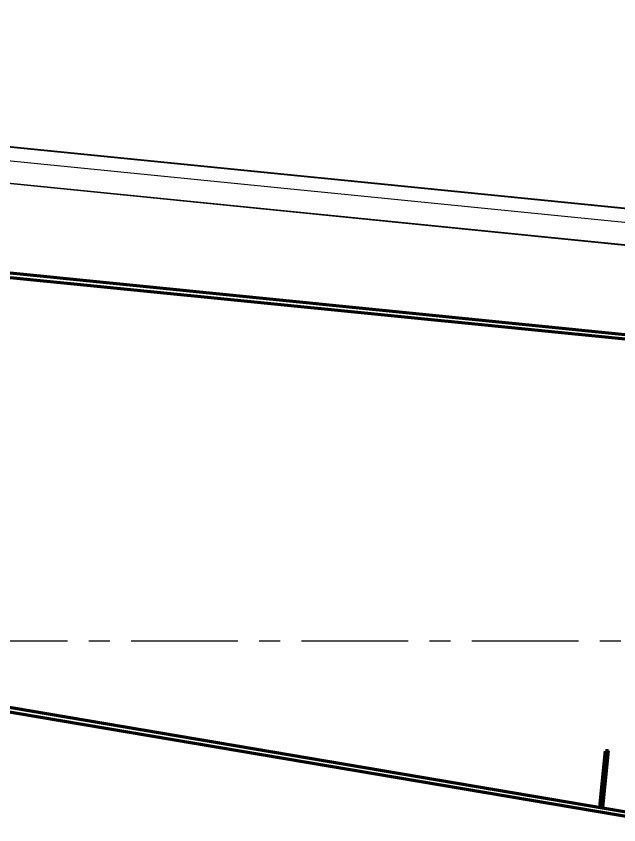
# Model space of a CAD drawing. Header units: inches. Extents: x 2 to 32666, y -5537 to 22.
# Drawn here: x 14781.56 to 14788.64, y -3830.4 to -3820.91 of the extents above; entities that cross this region are included whole.
import ezdxf

# ---------------------------------------------------------------- set-up
doc = ezdxf.new("R2010")
doc.units = ezdxf.units.IN
doc.header["$MEASUREMENT"] = 0
doc.linetypes.add('CENTER', pattern=[2, 1.25, -0.25, 0.25, -0.25])
for name, color, linetype in [('2', 2, 'Continuous'), ('3', 3, 'Continuous'), ('8', 8, 'Continuous'), ('Tim truc', 8, 'Continuous')]:
    doc.layers.add(name, color=color, linetype=linetype)

msp = doc.modelspace()

# ---------------------------------------------------------------- linework, layer by layer
at = {"layer": '2', "lineweight": 100}
for p, q in [((14755.7672, -3821.3548), (14795.9893, -3825.3771)), ((14755.7618, -3821.4079), (14795.984, -3825.4301)), ((14755.4355, -3824.6718), (14789.3137, -3830.4043)), ((14755.4444, -3824.6192), (14789.3226, -3830.3517)), ((14788.4177, -3830.1977), (14788.484, -3829.5344)), ((14788.4508, -3830.201), (14788.5172, -3829.5377)), ((14788.5172, -3829.5377), (14788.484, -3829.5344)), ((14788.4508, -3830.201), (14788.4177, -3830.1977))]:
    msp.add_line(p, q, dxfattribs=at)
at = {"layer": '3'}
for p, q in [((14598.0226, -3804.1031), (14796.9421, -3823.9951)), ((14598.0229, -3804.0964), (14796.9427, -3823.9884)), ((14598.2835, -3804.5513), (14796.7497, -3824.3979)), ((14598.2903, -3804.5587), (14796.7566, -3824.4053))]:
    msp.add_line(p, q, dxfattribs=at)
at = {"layer": '8'}
msp.add_line((14598.0207, -3804.2637), (14796.9261, -3824.1543), dxfattribs=at)
at = {"layer": 'Tim truc', "linetype": 'CENTER'}
msp.add_line((14318.9145, -3828.2436), (14822.0456, -3828.2436), dxfattribs=at)

doc.saveas('drawing.dxf')
